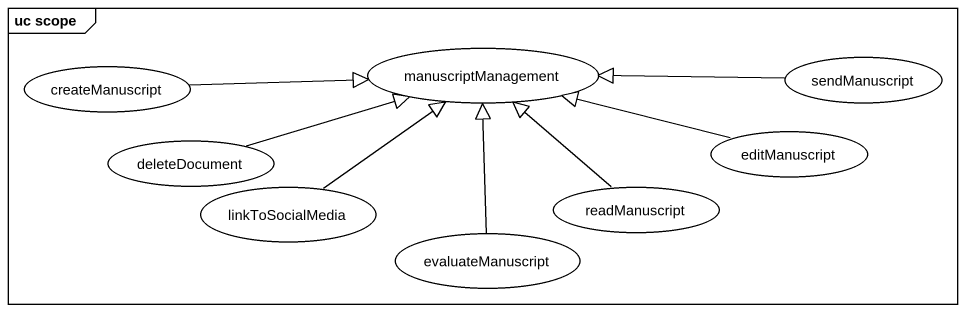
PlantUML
@startuml
mainframe uc scope
usecase createManuscript
usecase manuscriptManagement
usecase sendManuscript
usecase deleteDocument
usecase editManuscript
usecase linkToSocialMedia
usecase readManuscript
usecase evaluateManuscript
createManuscript -right-|> manuscriptManagement
sendManuscript -left-|> manuscriptManagement
deleteDocument -right-|> manuscriptManagement
editManuscript -left-|> manuscriptManagement
linkToSocialMedia -up-|> manuscriptManagement
readManuscript -up-|> manuscriptManagement
evaluateManuscript -up-|> manuscriptManagement
@enduml
